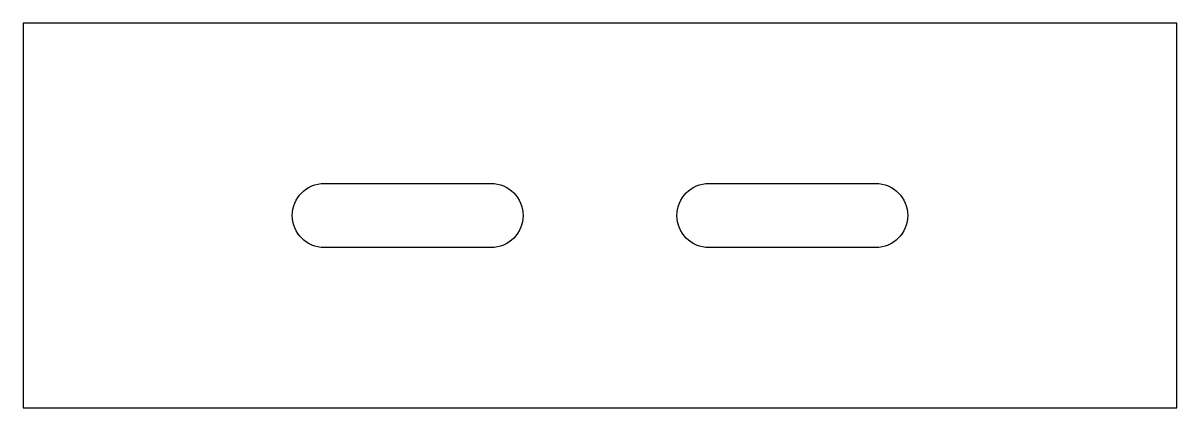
# Model space of a CAD drawing. Header units: metres. Extents: x 0 to 180, y 0 to 60.
import ezdxf

# ---------------------------------------------------------------- set-up
doc = ezdxf.new("R2010")
doc.units = ezdxf.units.M
doc.layers.add('OUTER', color=7, linetype='Continuous')
doc.layers.add('SLOT', color=7, linetype='Continuous')

msp = doc.modelspace()

# ---------------------------------------------------------------- linework, layer by layer
at = {"layer": 'OUTER'}
msp.add_lwpolyline([(0, 0), (180, 0), (180, 60), (0, 60), (0, 0)], dxfattribs=at)
at = {"layer": 'SLOT'}
for points in [[(47, 35), (73, 35, -1), (73, 25), (47, 25, -1)], [(107, 35), (133, 35, -1), (133, 25), (107, 25, -1)]]:
    msp.add_lwpolyline(points, format="xyb", close=True, dxfattribs=at)

doc.saveas('drawing.dxf')
